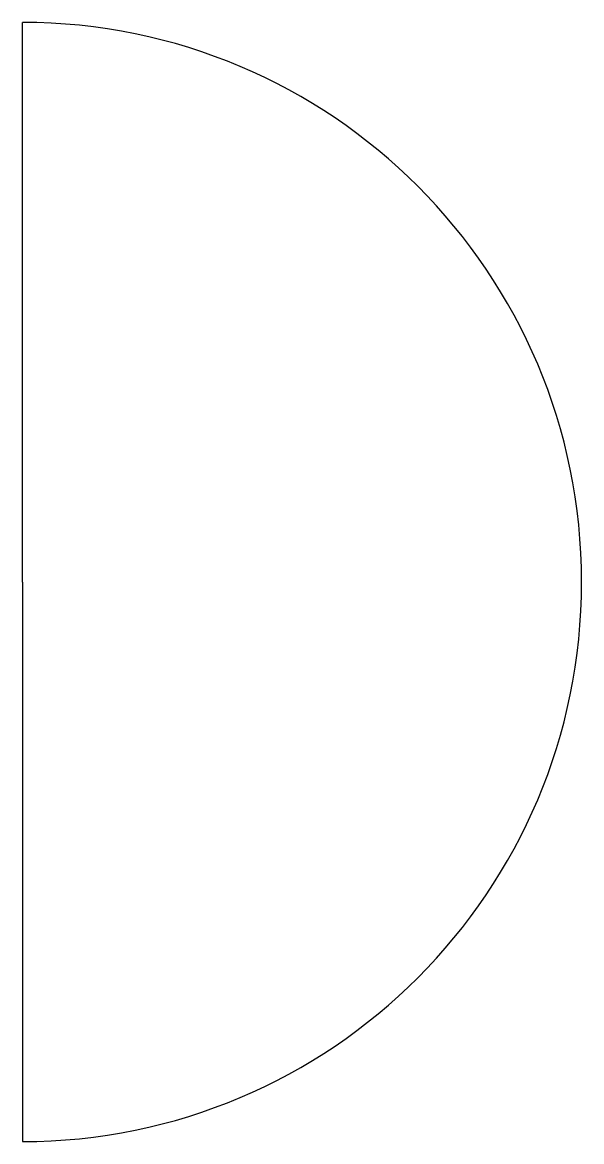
# Model space of a CAD drawing. Header units: millimetres. Extents: x 50 to 59.9, y 15.1 to 34.9.
import ezdxf

# ---------------------------------------------------------------- set-up
doc = ezdxf.new("R2010")
doc.units = ezdxf.units.MM
doc.layers.get('0').update_dxf_attribs({"linetype": 'CONTINUOUS'})

msp = doc.modelspace()

# ---------------------------------------------------------------- linework, layer by layer
for q in [(50, 34.918), (50, 15.082)]:
    msp.add_line((50, 25), q)
msp.add_arc((50, 25), 9.918, -90, 90)

doc.saveas('drawing.dxf')
